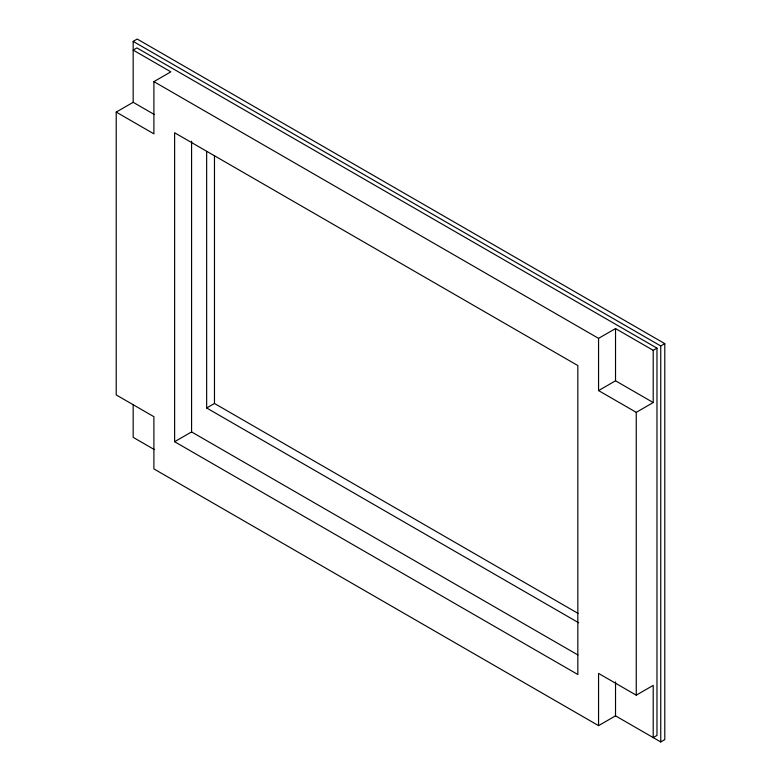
<?xml version="1.0" encoding="UTF-8"?>
<svg xmlns="http://www.w3.org/2000/svg" width="781" height="781" viewBox="0 0 781 781"><rect width="100%" height="100%" fill="white"/><g stroke="black" fill="none" stroke-linecap="round" stroke-linejoin="round"><path stroke-width="1.17" d="M154.101 114.387L133.17 102.301L133.17 41.383L137.212 39.05L664.787 343.64L664.787 739.617L660.746 741.95L615.369 715.757M598.558 725.637L153.896 468.903L153.896 416.693L116.213 394.932L116.213 112.093L153.896 133.854L153.896 81.634L170.854 71.842L133.17 50.091L136.939 47.914L656.977 348.15L656.977 735.419L653.209 737.596L653.209 685.386L636.251 695.168L598.558 673.417L598.558 725.637L615.526 715.845L615.526 681.842M116.213 112.093L133.17 102.301M206.653 151.514L206.653 407.985L214.472 403.474L578.047 613.388M174.622 441.714L577.833 674.501L577.833 365.557L174.622 132.76L174.622 441.714L191.579 431.922L577.911 654.966M153.896 81.634L598.558 338.358L615.526 328.567L653.209 350.327L656.977 348.15M133.17 41.383L660.746 345.973L664.787 343.64M598.558 338.358L598.558 390.578L615.526 380.786L653.209 402.547L653.209 350.327M598.558 390.578L636.251 412.339L653.209 402.547M206.653 407.985L578.672 622.769M154.277 449.544L133.17 437.36L133.17 404.46M660.746 345.973L660.746 741.95M636.251 412.339L636.251 695.168M615.526 328.567L615.526 380.786M214.472 155.507L214.472 403.474M191.579 141.215L191.579 431.922"/></g></svg>
